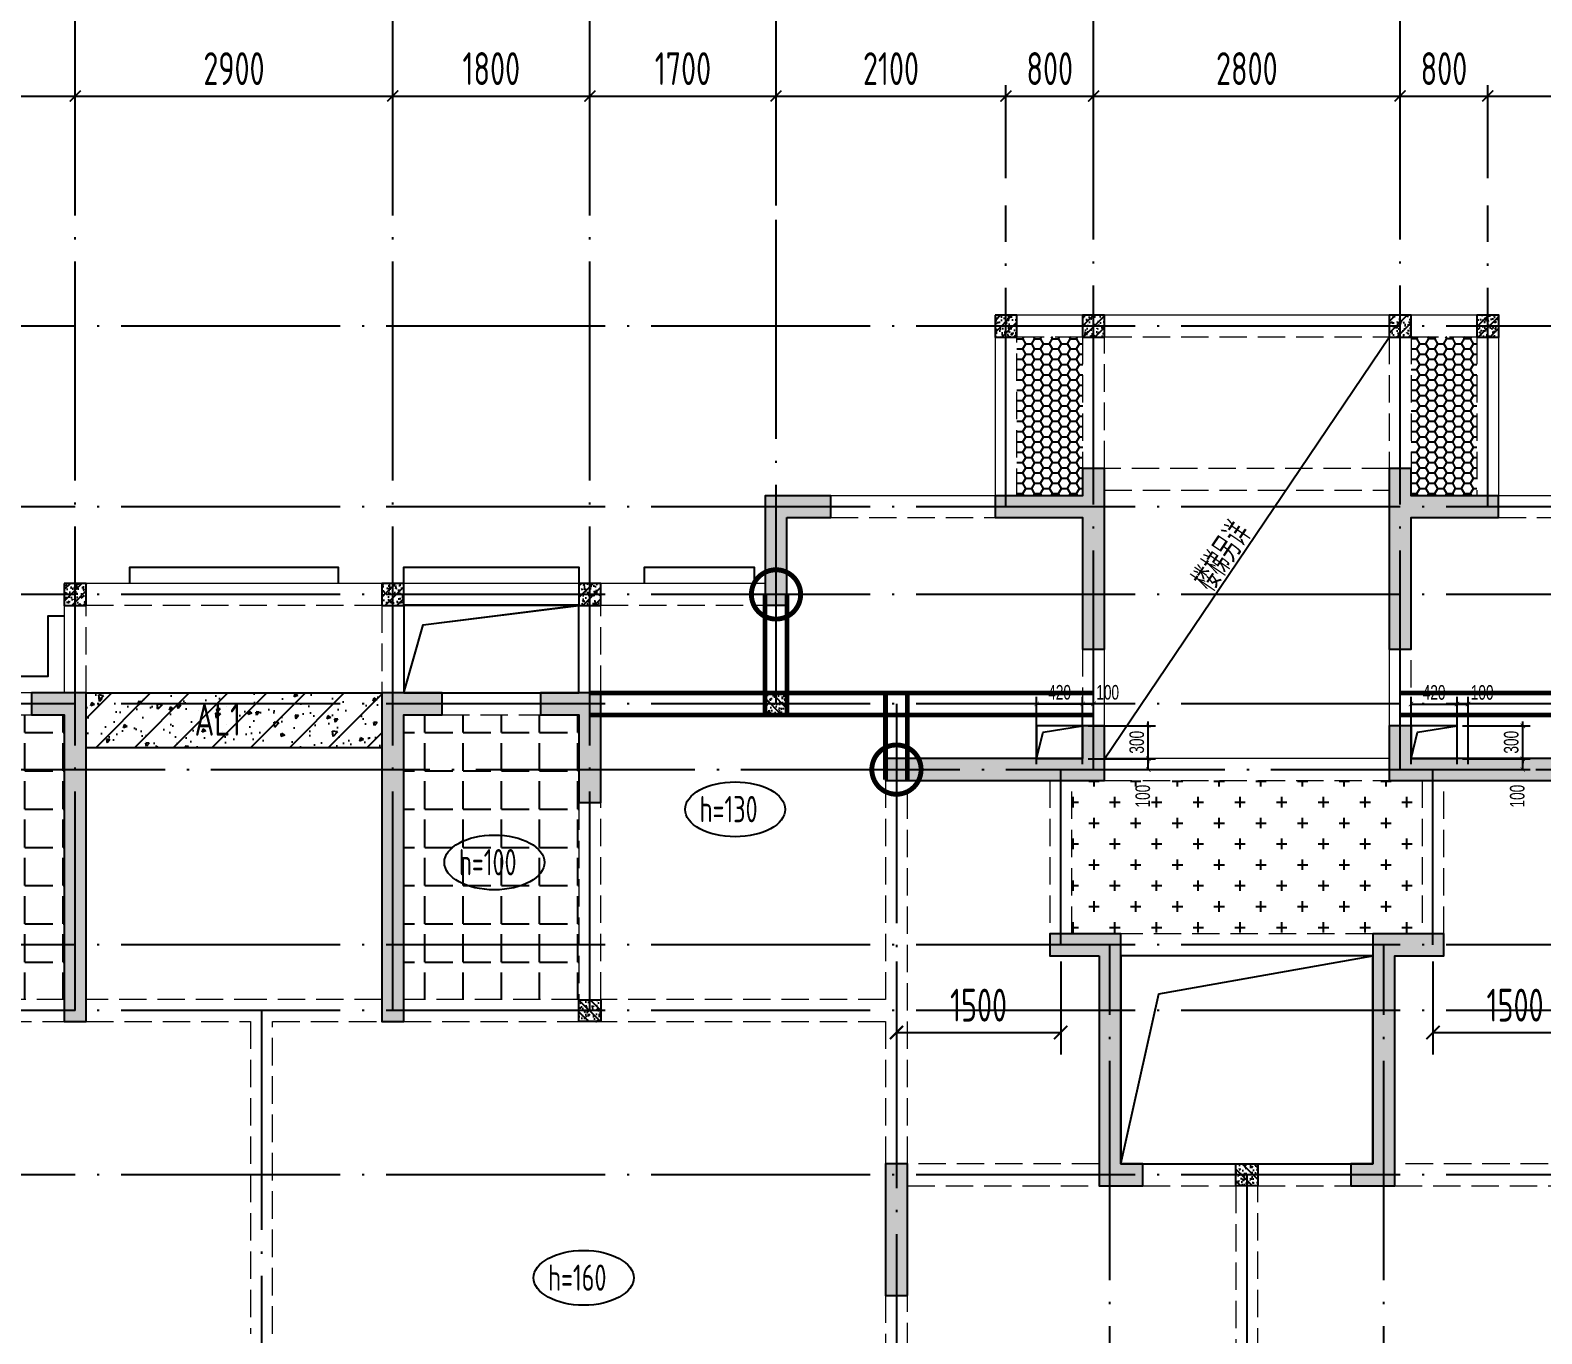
# Model space of a CAD drawing. Extents: x -655480 to 203344, y -294099 to 287156.
# Drawn here: x -164129 to -150325, y 64422 to 76322 of the extents above; entities that cross this region are included whole.
import ezdxf
from ezdxf.enums import TextEntityAlignment as Align

# ---------------------------------------------------------------- set-up
doc = ezdxf.new("R2010")
doc.units = 0
doc.header["$LTSCALE"] = 1000
for name, pattern in [('DASH', [0.35, 0.25, -0.1]), ('DASHED', [0.75, 0.5, -0.25]), ('DOTE', [2.42, 2, -0.2, 0.02, -0.2])]:
    doc.linetypes.add(name, pattern=pattern)
doc.layers.get('0').update_dxf_attribs({"linetype": 'CONTINUOUS'})
doc.layers.get('DEFPOINTS').update_dxf_attribs({"linetype": 'CONTINUOUS'})
doc.layers.add('+公共字体', color=7, linetype='CONTINUOUS', lineweight=20)
for name, color, linetype in [('A-AXIS', 1, 'CONTINUOUS'), ('A-DOTE', 10, 'DOTE'), ('BEAM', 4, 'DASHED'), ('ROOF', 183, 'CONTINUOUS'), ('S-B板填充', 251, 'CONTINUOUS'), ('S-B板标注', 3, 'CONTINUOUS'), ('S-B板配筋号', 7, 'CONTINUOUS'), ('S-C承台编号', 6, 'CONTINUOUS'), ('S-D洞口', 4, 'CONTINUOUS'), ('S-D洞口标注', 3, 'CONTINUOUS'), ('S-L主梁线', 4, 'DASH'), ('S-Q墙填充', 252, 'CONTINUOUS'), ('S-Q墙实线', 6, 'CONTINUOUS'), ('S-Q墙标注', 3, 'CONTINUOUS'), ('S-Y一般标注', 3, 'CONTINUOUS'), ('S-板正筋', 2, 'CONTINUOUS'), ('S-构造柱', 212, 'CONTINUOUS'), ('TEXT', 2, 'CONTINUOUS'), ('水平筋标注', 7, 'CONTINUOUS'), ('看线', 251, 'CONTINUOUS')]:
    doc.layers.add(name, color=color, linetype=linetype)
doc.layers.add('配箍校核', color=34, linetype='CONTINUOUS', plot=False)
doc.styles.add('TSSD_DIMENSION', font='Tssdeng.shx', dxfattribs={"width": 0.7, "bigfont": 'tssdchn.shx'})
doc.styles.add('TSSD_REIN', font='tssdeng.shx', dxfattribs={"width": 0.7, "height": 300, "bigfont": 'tssdchn.shx'})
doc.styles.add('结构文字', font='zstxt.shx', dxfattribs={"width": 0.7, "bigfont": 'zshz.shx'})
doc.dimstyles.new('STRUCK', dxfattribs={"dimtxt": 400, "dimasz": 121, "dimexe": 200, "dimexo": 150, "dimgap": 115, "dimtad": 1, "dimdec": 0, "dimdsep": 46, "dimtxsty": '结构文字', "dimblk": 'ARCHTICK', "dimcen": 400, "dimclrd": 3, "dimclre": 3, "dimclrt": 7, "dimadec": 0, "dimazin": 0, "dimtfac": 1, "dimtdec": 0, "dimtix": 1, "dimtmove": 2, "dimatfit": 3, "dimldrblk": '_DIMX', "dimfxl": 1, "dimtolj": 1, "dimtzin": 0, "dimarcsym": 0})
doc.dimstyles.new('STRUCK30', dxfattribs={"dimscale": 0.33333, "dimtxt": 400, "dimasz": 121, "dimexe": 200, "dimexo": 150, "dimgap": 115, "dimtad": 1, "dimdec": 0, "dimdsep": 46, "dimtxsty": '结构文字', "dimblk": 'ARCHTICK', "dimcen": 400, "dimclrd": 3, "dimclre": 3, "dimclrt": 7, "dimadec": 0, "dimazin": 0, "dimtfac": 1, "dimtdec": 0, "dimtix": 1, "dimtmove": 2, "dimatfit": 3, "dimldrblk": '_DIMX', "dimfxl": 1, "dimtolj": 1, "dimtzin": 0, "dimarcsym": 0})
doc.dimstyles.new('TSSD_100_100', dxfattribs={"dimtxt": 300, "dimasz": 100, "dimexe": 100, "dimexo": 250, "dimgap": 100, "dimtad": 1, "dimdec": 0, "dimzin": 0, "dimdsep": 46, "dimtxsty": 'TSSD_DIMENSION', "dimblk": 'ARCHTICK', "dimcen": 0, "dimdle": 100, "dimclrt": 7, "dimadec": 0, "dimazin": 0, "dimtfac": 1, "dimtdec": 0, "dimtix": 1, "dimtmove": 2, "dimatfit": 3, "dimldrblk": 'ARCHTICK', "dimfxl": 1, "dimtolj": 1, "dimtzin": 0, "dimarcsym": 0})

# ---------------------------------------------------------------- blocks, each defined once
blk = doc.blocks.new('_ArchTick')
at = {"color": 0, "linetype": 'ByBlock', "const_width": 0.15}
blk.add_lwpolyline([(-0.5, -0.5), (0.5, 0.5)], dxfattribs=at)
blk = doc.blocks.new('*D161')
at = {"layer": 'DEFPOINTS', "color": 0, "transparency": 16777216}
for p in [(31400, 19250), (29600, 18250), (31400, 18250)]:
    blk.add_point(p, dxfattribs=at)
at = {"layer": 'S-Y一般标注', "color": 0, "lineweight": -2, "transparency": 16777216}
for p, q in [((29600, 18500), (29600, 19350)), ((31400, 18500), (31400, 19350)), ((29500, 19250), (31500, 19250))]:
    blk.add_line(p, q, dxfattribs=at)
at = {"layer": 'S-Y一般标注', "color": 0, "lineweight": -2, "transparency": 16777216, "xscale": 100, "yscale": 100, "zscale": 100, "rotation": 180}
blk.add_blockref('_ArchTick', (29600, 19250), dxfattribs=at)
at = {"layer": 'S-Y一般标注', "color": 0, "lineweight": -2, "transparency": 16777216, "xscale": 100, "yscale": 100, "zscale": 100}
blk.add_blockref('_ArchTick', (31400, 19250), dxfattribs=at)
at = {"layer": 'S-Y一般标注', "color": 7, "transparency": 16777216, "insert": (30500, 19500), "char_height": 300, "attachment_point": 5, "style": 'TSSD_DIMENSION'}
blk.add_mtext('\\A1;1800', dxfattribs=at)
blk = doc.blocks.new('*D162')
at = {"layer": 'DEFPOINTS', "color": 0, "transparency": 16777216}
for p in [(34300, 19250), (31400, 18250), (34300, 18250)]:
    blk.add_point(p, dxfattribs=at)
at = {"layer": 'S-Y一般标注', "color": 0, "lineweight": -2, "transparency": 16777216}
for p, q in [((31400, 18500), (31400, 19350)), ((34300, 18500), (34300, 19350)), ((31300, 19250), (34400, 19250))]:
    blk.add_line(p, q, dxfattribs=at)
at = {"layer": 'S-Y一般标注', "color": 0, "lineweight": -2, "transparency": 16777216, "xscale": 100, "yscale": 100, "zscale": 100, "rotation": 180}
blk.add_blockref('_ArchTick', (31400, 19250), dxfattribs=at)
at = {"layer": 'S-Y一般标注', "color": 0, "lineweight": -2, "transparency": 16777216, "xscale": 100, "yscale": 100, "zscale": 100}
blk.add_blockref('_ArchTick', (34300, 19250), dxfattribs=at)
at = {"layer": 'S-Y一般标注', "color": 7, "transparency": 16777216, "insert": (32850, 19500), "char_height": 300, "attachment_point": 5, "style": 'TSSD_DIMENSION'}
blk.add_mtext('\\A1;2900', dxfattribs=at)
blk = doc.blocks.new('*D163')
at = {"layer": 'DEFPOINTS', "color": 0, "transparency": 16777216}
for p in [(36100, 19250), (34300, 18250), (36100, 18250)]:
    blk.add_point(p, dxfattribs=at)
at = {"layer": 'S-Y一般标注', "color": 0, "lineweight": -2, "transparency": 16777216}
for p, q in [((34300, 18500), (34300, 19350)), ((36100, 18500), (36100, 19350)), ((34200, 19250), (36200, 19250))]:
    blk.add_line(p, q, dxfattribs=at)
at = {"layer": 'S-Y一般标注', "color": 0, "lineweight": -2, "transparency": 16777216, "xscale": 100, "yscale": 100, "zscale": 100, "rotation": 180}
blk.add_blockref('_ArchTick', (34300, 19250), dxfattribs=at)
at = {"layer": 'S-Y一般标注', "color": 0, "lineweight": -2, "transparency": 16777216, "xscale": 100, "yscale": 100, "zscale": 100}
blk.add_blockref('_ArchTick', (36100, 19250), dxfattribs=at)
at = {"layer": 'S-Y一般标注', "color": 7, "transparency": 16777216, "insert": (35200, 19500), "char_height": 300, "attachment_point": 5, "style": 'TSSD_DIMENSION'}
blk.add_mtext('\\A1;1800', dxfattribs=at)
blk = doc.blocks.new('*D164')
at = {"layer": 'DEFPOINTS', "color": 0, "transparency": 16777216}
for p in [(37800, 19250), (36100, 18250), (37800, 18250)]:
    blk.add_point(p, dxfattribs=at)
at = {"layer": 'S-Y一般标注', "color": 0, "lineweight": -2, "transparency": 16777216}
for p, q in [((36100, 18500), (36100, 19350)), ((37800, 18500), (37800, 19350)), ((36000, 19250), (37900, 19250))]:
    blk.add_line(p, q, dxfattribs=at)
at = {"layer": 'S-Y一般标注', "color": 0, "lineweight": -2, "transparency": 16777216, "xscale": 100, "yscale": 100, "zscale": 100, "rotation": 180}
blk.add_blockref('_ArchTick', (36100, 19250), dxfattribs=at)
at = {"layer": 'S-Y一般标注', "color": 0, "lineweight": -2, "transparency": 16777216, "xscale": 100, "yscale": 100, "zscale": 100}
blk.add_blockref('_ArchTick', (37800, 19250), dxfattribs=at)
at = {"layer": 'S-Y一般标注', "color": 7, "transparency": 16777216, "insert": (36950, 19500), "char_height": 300, "attachment_point": 5, "style": 'TSSD_DIMENSION'}
blk.add_mtext('\\A1;1700', dxfattribs=at)
blk = doc.blocks.new('*D165')
at = {"layer": 'DEFPOINTS', "color": 0, "transparency": 16777216}
for p in [(40700, 19250), (39900, 18250), (40700, 18250)]:
    blk.add_point(p, dxfattribs=at)
at = {"layer": 'S-Y一般标注', "color": 0, "lineweight": -2, "transparency": 16777216}
for p, q in [((39900, 18500), (39900, 19350)), ((40700, 18500), (40700, 19350)), ((39800, 19250), (40800, 19250))]:
    blk.add_line(p, q, dxfattribs=at)
at = {"layer": 'S-Y一般标注', "color": 0, "lineweight": -2, "transparency": 16777216, "xscale": 100, "yscale": 100, "zscale": 100, "rotation": 180}
blk.add_blockref('_ArchTick', (39900, 19250), dxfattribs=at)
at = {"layer": 'S-Y一般标注', "color": 0, "lineweight": -2, "transparency": 16777216, "xscale": 100, "yscale": 100, "zscale": 100}
blk.add_blockref('_ArchTick', (40700, 19250), dxfattribs=at)
at = {"layer": 'S-Y一般标注', "color": 7, "transparency": 16777216, "insert": (40300, 19500), "char_height": 300, "attachment_point": 5, "style": 'TSSD_DIMENSION'}
blk.add_mtext('\\A1;800', dxfattribs=at)
blk = doc.blocks.new('*D166')
at = {"layer": 'DEFPOINTS', "color": 0, "transparency": 16777216}
for p in [(43500, 19250), (40700, 18250), (43500, 18250)]:
    blk.add_point(p, dxfattribs=at)
at = {"layer": 'S-Y一般标注', "color": 0, "lineweight": -2, "transparency": 16777216}
for p, q in [((40700, 18500), (40700, 19350)), ((43500, 18500), (43500, 19350)), ((40600, 19250), (43600, 19250))]:
    blk.add_line(p, q, dxfattribs=at)
at = {"layer": 'S-Y一般标注', "color": 0, "lineweight": -2, "transparency": 16777216, "xscale": 100, "yscale": 100, "zscale": 100, "rotation": 180}
blk.add_blockref('_ArchTick', (40700, 19250), dxfattribs=at)
at = {"layer": 'S-Y一般标注', "color": 0, "lineweight": -2, "transparency": 16777216, "xscale": 100, "yscale": 100, "zscale": 100}
blk.add_blockref('_ArchTick', (43500, 19250), dxfattribs=at)
at = {"layer": 'S-Y一般标注', "color": 7, "transparency": 16777216, "insert": (42100, 19500), "char_height": 300, "attachment_point": 5, "style": 'TSSD_DIMENSION'}
blk.add_mtext('\\A1;2800', dxfattribs=at)
blk = doc.blocks.new('*D167')
at = {"layer": 'DEFPOINTS', "color": 0, "transparency": 16777216}
for p in [(46400, 19250), (44300, 18250), (46400, 18250)]:
    blk.add_point(p, dxfattribs=at)
at = {"layer": 'S-Y一般标注', "color": 0, "lineweight": -2, "transparency": 16777216}
for p, q in [((44300, 18500), (44300, 19350)), ((46400, 18500), (46400, 19350)), ((44200, 19250), (46500, 19250))]:
    blk.add_line(p, q, dxfattribs=at)
at = {"layer": 'S-Y一般标注', "color": 0, "lineweight": -2, "transparency": 16777216, "xscale": 100, "yscale": 100, "zscale": 100, "rotation": 180}
blk.add_blockref('_ArchTick', (44300, 19250), dxfattribs=at)
at = {"layer": 'S-Y一般标注', "color": 0, "lineweight": -2, "transparency": 16777216, "xscale": 100, "yscale": 100, "zscale": 100}
blk.add_blockref('_ArchTick', (46400, 19250), dxfattribs=at)
at = {"layer": 'S-Y一般标注', "color": 7, "transparency": 16777216, "insert": (45742, 19500), "char_height": 300, "attachment_point": 5, "style": 'TSSD_DIMENSION'}
blk.add_mtext('\\A1;2100', dxfattribs=at)
blk = doc.blocks.new('*D185')
at = {"layer": 'DEFPOINTS', "color": 0, "transparency": 16777216}
for p in [(39900, 19250), (37800, 18250), (39900, 18250)]:
    blk.add_point(p, dxfattribs=at)
at = {"layer": 'S-Y一般标注', "color": 0, "lineweight": -2, "transparency": 16777216}
for p, q in [((37800, 18500), (37800, 19350)), ((39900, 18500), (39900, 19350)), ((37700, 19250), (40000, 19250))]:
    blk.add_line(p, q, dxfattribs=at)
at = {"layer": 'S-Y一般标注', "color": 0, "lineweight": -2, "transparency": 16777216, "xscale": 100, "yscale": 100, "zscale": 100, "rotation": 180}
blk.add_blockref('_ArchTick', (37800, 19250), dxfattribs=at)
at = {"layer": 'S-Y一般标注', "color": 0, "lineweight": -2, "transparency": 16777216, "xscale": 100, "yscale": 100, "zscale": 100}
blk.add_blockref('_ArchTick', (39900, 19250), dxfattribs=at)
at = {"layer": 'S-Y一般标注', "color": 7, "transparency": 16777216, "insert": (38850, 19500), "char_height": 300, "attachment_point": 5, "style": 'TSSD_DIMENSION'}
blk.add_mtext('\\A1;2100', dxfattribs=at)
blk = doc.blocks.new('*D186')
at = {"layer": 'DEFPOINTS', "color": 0, "transparency": 16777216}
for p in [(44300, 19250), (43500, 18250), (44300, 18250)]:
    blk.add_point(p, dxfattribs=at)
at = {"layer": 'S-Y一般标注', "color": 0, "lineweight": -2, "transparency": 16777216}
for p, q in [((43500, 18500), (43500, 19350)), ((44300, 18500), (44300, 19350)), ((43400, 19250), (44400, 19250))]:
    blk.add_line(p, q, dxfattribs=at)
at = {"layer": 'S-Y一般标注', "color": 0, "lineweight": -2, "transparency": 16777216, "xscale": 100, "yscale": 100, "zscale": 100, "rotation": 180}
blk.add_blockref('_ArchTick', (43500, 19250), dxfattribs=at)
at = {"layer": 'S-Y一般标注', "color": 0, "lineweight": -2, "transparency": 16777216, "xscale": 100, "yscale": 100, "zscale": 100}
blk.add_blockref('_ArchTick', (44300, 19250), dxfattribs=at)
at = {"layer": 'S-Y一般标注', "color": 7, "transparency": 16777216, "insert": (43900, 19500), "char_height": 300, "attachment_point": 5, "style": 'TSSD_DIMENSION'}
blk.add_mtext('\\A1;800', dxfattribs=at)
blk = doc.blocks.new('20210729.03501652')
at = {"layer": '看线', "color": 202, "ltscale": 0.5}
for points in [[(26800, 10900), (26800, 11050), (28700, 11050), (28700, 10900)], [(29300, 10900), (29300, 11050), (30900, 11050), (30900, 10900)], [(31500, 10900), (31500, 11050), (32500, 11050), (32500, 10900)], [(26200, 10600), (26050, 10600), (26050, 10050), (24500, 10050)]]:
    blk.add_lwpolyline(points, dxfattribs=at)
blk = doc.blocks.new('*D1370')
at = {"layer": 'DEFPOINTS', "color": 0, "transparency": 16777216}
for p in [(-151097.853903, 69972.099068), (-150497.853903, 69972.099068), (-151097.853903, 69672.099068)]:
    blk.add_point(p, dxfattribs=at)
at = {"layer": 'S-D洞口标注', "color": 3, "lineweight": -2, "transparency": 16777216}
for p, q in [((-150497.853903, 69972.099068), (-150497.853903, 70012.431998)), ((-151047.854403, 69972.099068), (-150431.187903, 69972.099068)), ((-150497.853903, 69672.099068), (-150497.853903, 69972.099068)), ((-151047.854403, 69672.099068), (-150431.187903, 69672.099068)), ((-150497.853903, 69672.099068), (-150497.853903, 69631.766138))]:
    blk.add_line(p, q, dxfattribs=at)
at = {"layer": 'S-D洞口标注', "color": 3, "lineweight": -2, "transparency": 16777216, "xscale": 40.33293, "yscale": 40.33293, "zscale": 40.33293}
for p, rotation in [((-150497.853903, 69972.099068), 270), ((-150497.853903, 69672.099068), 90)]:
    blk.add_blockref('_ArchTick', p, dxfattribs=dict(at, rotation=rotation))
at = {"layer": 'S-D洞口标注', "color": 7, "transparency": 16777216, "insert": (-150602.852853, 69822.099068), "char_height": 133.332, "attachment_point": 5, "rotation": 90, "style": '结构文字'}
blk.add_mtext('\\A1;300', dxfattribs=at)
blk = doc.blocks.new('_DIMX')
blk.add_line((-150, 0), (150, 0))
at = {"const_width": 50}
blk.add_lwpolyline([(-70, -70), (70, 70)], dxfattribs=at)
blk = doc.blocks.new('*D1371')
at = {"layer": 'DEFPOINTS', "color": 0, "transparency": 16777216}
for p in [(-151098, 70171), (-151518, 69571), (-151098, 69572)]:
    blk.add_point(p, dxfattribs=at)
at = {"layer": 'S-D洞口标注', "color": 3, "lineweight": -2, "transparency": 16777216}
for p, q in [((-151518, 69621), (-151518, 70238)), ((-151518, 70171), (-151098, 70171)), ((-151098, 69622), (-151098, 70238))]:
    blk.add_line(p, q, dxfattribs=at)
at = {"layer": 'S-D洞口标注', "color": 3, "lineweight": -2, "transparency": 16777216, "xscale": 40.33293, "yscale": 40.33293, "zscale": 40.33293, "rotation": 180}
blk.add_blockref('_ArchTick', (-151518, 70171), dxfattribs=at)
at = {"layer": 'S-D洞口标注', "color": 3, "lineweight": -2, "transparency": 16777216, "xscale": 40.33293, "yscale": 40.33293, "zscale": 40.33293}
blk.add_blockref('_ArchTick', (-151098, 70171), dxfattribs=at)
at = {"layer": 'S-D洞口标注', "color": 7, "transparency": 16777216, "insert": (-151308, 70276), "char_height": 133.3, "attachment_point": 5, "style": '结构文字'}
blk.add_mtext('\\A1;420', dxfattribs=at)
blk = doc.blocks.new('*D1372')
at = {"layer": 'DEFPOINTS', "color": 0, "transparency": 16777216}
for p in [(-150998, 70171), (-151098, 69572), (-150998, 69572)]:
    blk.add_point(p, dxfattribs=at)
at = {"layer": 'S-D洞口标注', "color": 3, "lineweight": -2, "transparency": 16777216}
for p, q in [((-151098, 69622), (-151098, 70238)), ((-151098, 70171), (-150998, 70171)), ((-150998, 69622), (-150998, 70238))]:
    blk.add_line(p, q, dxfattribs=at)
at = {"layer": 'S-D洞口标注', "color": 3, "lineweight": -2, "transparency": 16777216, "xscale": 40.33293, "yscale": 40.33293, "zscale": 40.33293, "rotation": 180}
blk.add_blockref('_ArchTick', (-151098, 70171), dxfattribs=at)
at = {"layer": 'S-D洞口标注', "color": 3, "lineweight": -2, "transparency": 16777216, "xscale": 40.33293, "yscale": 40.33293, "zscale": 40.33293}
blk.add_blockref('_ArchTick', (-150998, 70171), dxfattribs=at)
at = {"layer": 'S-D洞口标注', "color": 7, "transparency": 16777216, "insert": (-150869, 70276), "char_height": 133.3, "attachment_point": 5, "style": '结构文字'}
blk.add_mtext('\\A1;100', dxfattribs=at)
blk = doc.blocks.new('*D1373')
at = {"layer": 'DEFPOINTS', "color": 0, "transparency": 16777216}
for p in [(-151098, 69672), (-150498, 69672), (-151098, 69572)]:
    blk.add_point(p, dxfattribs=at)
at = {"layer": 'S-D洞口标注', "color": 3, "lineweight": -2, "transparency": 16777216}
for p, q in [((-151048, 69672), (-150431, 69672)), ((-150498, 69572), (-150498, 69672)), ((-151048, 69572), (-150431, 69572))]:
    blk.add_line(p, q, dxfattribs=at)
at = {"layer": 'S-D洞口标注', "color": 3, "lineweight": -2, "transparency": 16777216, "xscale": 40.33293, "yscale": 40.33293, "zscale": 40.33293}
for p, rotation in [((-150498, 69672), 90), ((-150498, 69572), 270)]:
    blk.add_blockref('_ArchTick', p, dxfattribs=dict(at, rotation=rotation))
at = {"layer": 'S-D洞口标注', "color": 7, "transparency": 16777216, "insert": (-150548, 69330), "char_height": 133.3, "attachment_point": 5, "rotation": 90, "style": '结构文字'}
blk.add_mtext('\\A1;100', dxfattribs=at)
blk = doc.blocks.new('*D1374')
at = {"layer": 'DEFPOINTS', "color": 0, "transparency": 16777216}
for p in [(-154518, 69972), (-153918, 69972), (-154518, 69672)]:
    blk.add_point(p, dxfattribs=at)
at = {"layer": 'S-D洞口标注', "color": 3, "lineweight": -2, "transparency": 16777216}
for p, q in [((-153918, 69972), (-153918, 70012)), ((-154468, 69972), (-153851, 69972)), ((-153918, 69672), (-153918, 69972)), ((-154468, 69672), (-153851, 69672)), ((-153918, 69672), (-153918, 69632))]:
    blk.add_line(p, q, dxfattribs=at)
at = {"layer": 'S-D洞口标注', "color": 3, "lineweight": -2, "transparency": 16777216, "xscale": 40.33293, "yscale": 40.33293, "zscale": 40.33293}
for p, rotation in [((-153918, 69972), 270), ((-153918, 69672), 90)]:
    blk.add_blockref('_ArchTick', p, dxfattribs=dict(at, rotation=rotation))
at = {"layer": 'S-D洞口标注', "color": 7, "transparency": 16777216, "insert": (-154023, 69822), "char_height": 133.3, "attachment_point": 5, "rotation": 90, "style": '结构文字'}
blk.add_mtext('\\A1;300', dxfattribs=at)
blk = doc.blocks.new('*D1375')
at = {"layer": 'DEFPOINTS', "color": 0, "transparency": 16777216}
for p in [(-154518, 70172), (-154938, 69572), (-154518, 69572)]:
    blk.add_point(p, dxfattribs=at)
at = {"layer": 'S-D洞口标注', "color": 3, "lineweight": -2, "transparency": 16777216}
for p, q in [((-154938, 69622), (-154938, 70238)), ((-154938, 70172), (-154518, 70172)), ((-154518, 69622), (-154518, 70238))]:
    blk.add_line(p, q, dxfattribs=at)
at = {"layer": 'S-D洞口标注', "color": 3, "lineweight": -2, "transparency": 16777216, "xscale": 40.33293, "yscale": 40.33293, "zscale": 40.33293, "rotation": 180}
blk.add_blockref('_ArchTick', (-154938, 70172), dxfattribs=at)
at = {"layer": 'S-D洞口标注', "color": 3, "lineweight": -2, "transparency": 16777216, "xscale": 40.33293, "yscale": 40.33293, "zscale": 40.33293}
blk.add_blockref('_ArchTick', (-154518, 70172), dxfattribs=at)
at = {"layer": 'S-D洞口标注', "color": 7, "transparency": 16777216, "insert": (-154728, 70277), "char_height": 133.3, "attachment_point": 5, "style": '结构文字'}
blk.add_mtext('\\A1;420', dxfattribs=at)
blk = doc.blocks.new('*D1376')
at = {"layer": 'DEFPOINTS', "color": 0, "transparency": 16777216}
for p in [(-154418, 70172), (-154518, 69572), (-154418, 69572)]:
    blk.add_point(p, dxfattribs=at)
at = {"layer": 'S-D洞口标注', "color": 3, "lineweight": -2, "transparency": 16777216}
for p, q in [((-154518, 69622), (-154518, 70238)), ((-154518, 70172), (-154418, 70172)), ((-154418, 69622), (-154418, 70238))]:
    blk.add_line(p, q, dxfattribs=at)
at = {"layer": 'S-D洞口标注', "color": 3, "lineweight": -2, "transparency": 16777216, "xscale": 40.33293, "yscale": 40.33293, "zscale": 40.33293, "rotation": 180}
blk.add_blockref('_ArchTick', (-154518, 70172), dxfattribs=at)
at = {"layer": 'S-D洞口标注', "color": 3, "lineweight": -2, "transparency": 16777216, "xscale": 40.33293, "yscale": 40.33293, "zscale": 40.33293}
blk.add_blockref('_ArchTick', (-154418, 70172), dxfattribs=at)
at = {"layer": 'S-D洞口标注', "color": 7, "transparency": 16777216, "insert": (-154289, 70277), "char_height": 133.3, "attachment_point": 5, "style": '结构文字'}
blk.add_mtext('\\A1;100', dxfattribs=at)
blk = doc.blocks.new('*D1377')
at = {"layer": 'DEFPOINTS', "color": 0, "transparency": 16777216}
for p in [(-154518, 69672), (-153918, 69672), (-154518, 69572)]:
    blk.add_point(p, dxfattribs=at)
at = {"layer": 'S-D洞口标注', "color": 3, "lineweight": -2, "transparency": 16777216}
for p, q in [((-154468, 69672), (-153851, 69672)), ((-153918, 69572), (-153918, 69672)), ((-154468, 69572), (-153851, 69572))]:
    blk.add_line(p, q, dxfattribs=at)
at = {"layer": 'S-D洞口标注', "color": 3, "lineweight": -2, "transparency": 16777216, "xscale": 40.33293, "yscale": 40.33293, "zscale": 40.33293}
for p, rotation in [((-153918, 69672), 90), ((-153918, 69572), 270)]:
    blk.add_blockref('_ArchTick', p, dxfattribs=dict(at, rotation=rotation))
at = {"layer": 'S-D洞口标注', "color": 7, "transparency": 16777216, "insert": (-153968, 69330), "char_height": 133.3, "attachment_point": 5, "rotation": 90, "style": '结构文字'}
blk.add_mtext('\\A1;100', dxfattribs=at)
blk = doc.blocks.new('20210803.22403995')
at = {"layer": '+公共字体', "color": 2, "const_width": 45}
for points in [[(-831038, -168387, 1), (-831038, -167937, 1), (-831038, -168387, -1)], [(-829938, -169986, 1), (-829938, -169536, 1), (-829938, -169986, -1)]]:
    blk.add_lwpolyline(points, format="xyb", dxfattribs=at)
blk = doc.blocks.new('20210807.15312791')
at = {"layer": 'S-Q墙填充'}
h = blk.add_hatch(color=252, dxfattribs=at)
h.dxf.hatch_style = 1
h.paths.add_polyline_path([(97216, 67840), (97216, 68190), (97016, 68190), (97016, 67940), (96216, 67940), (96216, 67740), (97016, 67740), (97016, 66540), (97216, 66540)])
h = blk.add_hatch(color=252, dxfattribs=at)
h.dxf.hatch_style = 1
h.paths.add_polyline_path([(99816, 67840), (99816, 66540), (100016, 66540), (100016, 67740), (100815, 67740), (100815, 67940), (100016, 67940), (100016, 68190), (99816, 68190)])
h = blk.add_hatch(color=252, dxfattribs=at)
h.dxf.hatch_style = 1
h.paths.add_polyline_path([(94316, 67740), (94716, 67740), (94716, 67940), (94116, 67940), (94116, 66940), (94316, 66940)])
h = blk.add_hatch(color=252, dxfattribs=at)
h.dxf.hatch_style = 1
h.paths.add_polyline_path([(87916, 66140), (87416, 66140), (87416, 65940), (87716, 65940), (87716, 63140), (87916, 63140)])
h = blk.add_hatch(color=252, dxfattribs=at)
h.dxf.hatch_style = 1
h.paths.add_polyline_path([(90816, 63140), (90816, 65940), (91166, 65940), (91166, 66140), (90616, 66140), (90616, 63140)])
h = blk.add_hatch(color=252, dxfattribs=at)
h.dxf.hatch_style = 1
h.paths.add_polyline_path([(92066, 65940), (92416, 65940), (92416, 65140), (92616, 65140), (92616, 66140), (92066, 66140)])
h = blk.add_hatch(color=252, dxfattribs=at)
h.dxf.hatch_style = 1
h.paths.add_polyline_path([(95216, 65340), (96816, 65340), (97216, 65340), (97216, 65840), (97016, 65840), (97016, 65540), (96816, 65540), (95216, 65540)])
h = blk.add_hatch(color=252, dxfattribs=at)
h.dxf.hatch_style = 1
h.paths.add_polyline_path([(100016, 65540), (100016, 65840), (99816, 65840), (99816, 65340), (100216, 65340), (101816, 65340), (101816, 65540), (100216, 65540)])
h = blk.add_hatch(color=252, dxfattribs=at)
h.dxf.hatch_style = 1
h.paths.add_polyline_path([(97166, 63740), (97166, 61640), (97566, 61640), (97566, 61840), (97366, 61840), (97366, 63940), (96716, 63940), (96716, 63740)])
h = blk.add_hatch(color=252, dxfattribs=at)
h.dxf.hatch_style = 1
h.paths.add_polyline_path([(99666, 61840), (99466, 61840), (99466, 61640), (99866, 61640), (99866, 63740), (100316, 63740), (100316, 63940), (99666, 63940)])
h = blk.add_hatch(color=252, dxfattribs=at)
h.dxf.hatch_style = 1
h.paths.add_polyline_path([(95416, 60640), (95416, 61840), (95216, 61840), (95216, 60640)])
at = {"layer": 'S-D洞口', "color": 5}
for points in [[(90816, 66140), (92416, 66140), (92416, 66940), (90816, 66940), (90816, 66140), (90993, 66762), (92416, 66940)], [(97366, 61840), (99666, 61840), (99666, 63740), (97366, 63740), (97366, 61840), (97712, 63393), (99666, 63740)]]:
    blk.add_lwpolyline(points, dxfattribs=at)
at = {"layer": 'S-L主梁线', "linetype": 'ByBlock', "lineweight": 18}
for p, q in [((96216, 69590), (96216, 67940)), ((97116, 69590), (96216, 69590)), ((99916, 69590), (97116, 69590)), ((100816, 69590), (99916, 69590)), ((100816, 67940), (100816, 69590)), ((96216, 67940), (94716, 67940)), ((102316, 67940), (100816, 67940)), ((87716, 67140), (87716, 66140)), ((90716, 67140), (87716, 67140)), ((92516, 67140), (90716, 67140)), ((94116, 67140), (92516, 67140)), ((90816, 66940), (92416, 66940)), ((90816, 66140), (90816, 66940)), ((92416, 66940), (92416, 66140)), ((97216, 65840), (97216, 66540)), ((99816, 66540), (99816, 65840)), ((92066, 66140), (91166, 66140)), ((99816, 65540), (97216, 65540)), ((97366, 63740), (99666, 63740)), ((98516, 61840), (97566, 61840)), ((99466, 61840), (98516, 61840))]:
    blk.add_line(p, q, dxfattribs=at)
at = {"layer": 'S-L主梁线', "linetype": 'DASH', "lineweight": 18}
for p, q in [((96416, 69390), (97016, 69390)), ((96416, 67940), (96416, 69390)), ((97016, 69390), (97016, 68190)), ((97216, 69390), (99816, 69390)), ((97216, 68190), (97216, 69390)), ((99816, 69390), (99816, 68190)), ((100016, 69390), (100616, 69390)), ((100016, 69390), (100016, 68190)), ((100616, 69390), (100616, 67940)), ((99815, 68190), (97216, 68190)), ((97216, 67990), (99816, 67990)), ((94716, 67740), (96216, 67740)), ((100815, 67740), (102316, 67740)), ((87916, 66940), (90616, 66940)), ((87916, 66140), (87916, 66940)), ((90616, 66940), (90616, 66140)), ((92616, 66940), (94116, 66940)), ((92616, 66140), (92616, 66940)), ((97016, 66540), (97016, 65840)), ((100016, 65840), (100016, 66540)), ((87416, 66140), (86016, 66140)), ((86116, 65940), (87416, 65940)), ((91166, 65940), (92066, 65940)), ((95216, 65340), (95216, 63340)), ((95416, 63240), (95416, 65340)), ((96716, 65340), (96716, 63940)), ((96916, 63940), (96916, 65340)), ((97216, 65340), (99816, 65340)), ((100116, 65340), (100116, 63940)), ((100316, 63940), (100316, 65340)), ((92416, 65140), (92416, 63340)), ((92616, 63340), (92616, 65140)), ((99666, 63940), (97366, 63940)), ((87716, 63340), (86116, 63340)), ((89516, 63340), (87916, 63340)), ((90616, 63340), (89516, 63340)), ((92416, 63340), (90816, 63340)), ((95216, 63340), (92616, 63340)), ((95416, 61840), (95416, 63240)), ((86116, 63140), (87716, 63140)), ((87916, 63140), (89416, 63140)), ((89416, 63140), (89416, 60290)), ((89616, 63140), (90616, 63140)), ((89616, 60290), (89616, 63140)), ((90816, 63140), (92516, 63140)), ((92516, 63140), (95216, 63140)), ((95216, 63140), (95216, 61840)), ((97166, 61840), (95416, 61840)), ((101616, 61840), (99866, 61840)), ((95416, 61640), (97166, 61640)), ((97566, 61640), (98416, 61640)), ((98416, 61640), (98416, 57640)), ((98616, 57640), (98616, 61640)), ((98616, 61640), (99466, 61640)), ((99866, 61640), (101616, 61640)), ((95216, 60640), (95216, 59090)), ((95416, 59090), (95416, 60640))]:
    blk.add_line(p, q, dxfattribs=at)
at = {"layer": 'S-Q墙实线'}
blk.add_lwpolyline([(97216, 67840), (97216, 68190), (97016, 68190), (97016, 67940), (96216, 67940), (96216, 67740), (97016, 67740), (97016, 66540), (97216, 66540), (97216, 67840)], dxfattribs=at)
for points in [[(99816, 67840), (99816, 66540), (100016, 66540), (100016, 67740), (100815, 67740), (100815, 67940), (100016, 67940), (100016, 68190), (99816, 68190)], [(94316, 67740), (94716, 67740), (94716, 67940), (94116, 67940), (94116, 66940), (94316, 66940)], [(87916, 66140), (87416, 66140), (87416, 65940), (87716, 65940), (87716, 63140), (87916, 63140)], [(90816, 63140), (90816, 65940), (91166, 65940), (91166, 66140), (90616, 66140), (90616, 63140)], [(92066, 65940), (92416, 65940), (92416, 65140), (92616, 65140), (92616, 66140), (92066, 66140)], [(95216, 65340), (96816, 65340), (97216, 65340), (97216, 65840), (97016, 65840), (97016, 65540), (96816, 65540), (95216, 65540)], [(100016, 65540), (100016, 65840), (99816, 65840), (99816, 65340), (100216, 65340), (101816, 65340), (101816, 65540), (100216, 65540)], [(97166, 63740), (97166, 61640), (97566, 61640), (97566, 61840), (97366, 61840), (97366, 63940), (96716, 63940), (96716, 63740)], [(99666, 61840), (99466, 61840), (99466, 61640), (99866, 61640), (99866, 63740), (100316, 63740), (100316, 63940), (99666, 63940)], [(95416, 60640), (95416, 61840), (95216, 61840), (95216, 60640)]]:
    blk.add_lwpolyline(points, close=True, dxfattribs=at)
blk = doc.blocks.new('20210730.02141516')
at = {"layer": 'S-构造柱'}
h = blk.add_hatch(dxfattribs=at)
h.set_pattern_fill('ARMORED', color=256, scale=15, angle=-90, style=0)
h.set_pattern_definition([(320, (-154189.41, 3278673.45), (-9.4128202, -107.5890274), [11.25, -123.75]), (265, (-154189.41, 3278673.45), (112.82882, 20.8127), [9, -99]), (10.4514, (-154190.19, 3278664.49), (103.4159313, -86.7764073), [9.5610285, -105.1713168]), (316.1842, (-154159.41, 3278673.45), (-24.827852, -160.0861573), [16.875, -185.625]), (6.6356, (-154161.48, 3278660.11), (146.117681, -140.199406), [14.341543, -157.75695]), (261.1842, (-154159.41, 3278673.45), (146.11779, -140.199292), [13.5, -148.5]), (291, (-154166.91, 3278658.45), (-60.3928336, -89.5360578), [11.25, -123.75]), (236, (-154166.91, 3278658.45), (108.7725068, -36.4972998), [9, -99]), (341.4514, (-154171.94, 3278650.99), (48.3795745, -126.0333943), [9.5610285, -105.1713168]), (307.5, (-154189.41, 3278673.454), (49.93407807, -1.8239783), [0, -97.8, 0, -100.5, 0, -99.375]), (277.5, (-154189.41, 3278673.454), (59.1617568, -39.4604306), [0, -57.3, 0, -95.55, 0, -37.875]), (237.5, (-154189.41, 3278706.904), (-3.38323076, -80.07336543), [0, -37.5, 0, -117, 0, -155.25]), (227.5, (-154189.41, 3278721.904), (15.0157473, -87.4779254), [0, -48.75, 0, -77.7, 0, -110.25]), (315, (-154189.41, 3278673.454), (53.0330086, 53.0330086), [])])
h.paths.add_polyline_path([(200, 200), (200, 0), (0, 0), (0, 200)])
blk.add_lwpolyline([(200, 200), (200, 0), (0, 0), (0, 200)], close=True, dxfattribs=at)
blk = doc.blocks.new('20210809.18285270')
at = {"layer": 'ROOF', "xscale": -1, "rotation": 4.61764226855621e-08}
for p in [(35500, 12550), (36300, 12550), (39100, 12550), (39900, 12550), (27000, 10100), (29900, 10100), (31700, 10100)]:
    blk.add_blockref('20210730.02141516', p, dxfattribs=at)
at = {"layer": 'ROOF', "rotation": 359.9999999538236}
for p in [(33200, 9100), (37500, 4800)]:
    blk.add_blockref('20210730.02141516', p, dxfattribs=at)
at = {"layer": 'ROOF'}
blk.add_blockref('20210730.02141516', (31500, 6300), dxfattribs=at)
blk = doc.blocks.new('*D410')
at = {"layer": 'DEFPOINTS', "color": 0, "transparency": 16777216}
for p in [(-180458, -4859), (-178959, -4859), (-178959, -5659)]:
    blk.add_point(p, dxfattribs=at)
at = {"layer": 'S-Q墙标注', "color": 3, "lineweight": -2, "transparency": 16777216}
for p, q in [((-180458, -5009), (-180458, -5859)), ((-178959, -5009), (-178959, -5859)), ((-180458, -5659), (-178959, -5659))]:
    blk.add_line(p, q, dxfattribs=at)
at = {"layer": 'S-Q墙标注', "color": 3, "lineweight": -2, "transparency": 16777216, "xscale": 121, "yscale": 121, "zscale": 121, "rotation": 180}
blk.add_blockref('_ArchTick', (-180458, -5659), dxfattribs=at)
at = {"layer": 'S-Q墙标注', "color": 3, "lineweight": -2, "transparency": 16777216, "xscale": 121, "yscale": 121, "zscale": 121}
blk.add_blockref('_ArchTick', (-178959, -5659), dxfattribs=at)
at = {"layer": 'S-Q墙标注', "color": 7, "transparency": 16777216, "insert": (-179709, -5409), "char_height": 300, "attachment_point": 5, "style": 'TSSD_REIN'}
blk.add_mtext('\\A1;1500', dxfattribs=at)
blk = doc.blocks.new('*D411')
at = {"layer": 'DEFPOINTS', "color": 0, "transparency": 16777216}
for p in [(-175559, -4859), (-174059, -4859), (-174059, -5659)]:
    blk.add_point(p, dxfattribs=at)
at = {"layer": 'S-Q墙标注', "color": 3, "lineweight": -2, "transparency": 16777216}
for p, q in [((-175559, -5009), (-175559, -5859)), ((-174059, -5009), (-174059, -5859)), ((-175559, -5659), (-174059, -5659))]:
    blk.add_line(p, q, dxfattribs=at)
at = {"layer": 'S-Q墙标注', "color": 3, "lineweight": -2, "transparency": 16777216, "xscale": 121, "yscale": 121, "zscale": 121, "rotation": 180}
blk.add_blockref('_ArchTick', (-175559, -5659), dxfattribs=at)
at = {"layer": 'S-Q墙标注', "color": 3, "lineweight": -2, "transparency": 16777216, "xscale": 121, "yscale": 121, "zscale": 121}
blk.add_blockref('_ArchTick', (-174059, -5659), dxfattribs=at)
at = {"layer": 'S-Q墙标注', "color": 7, "transparency": 16777216, "insert": (-174809, -5409), "char_height": 300, "attachment_point": 5, "style": 'TSSD_REIN'}
blk.add_mtext('\\A1;1500', dxfattribs=at)
blk = doc.blocks.new('20210726.16395156')
at = {"layer": 'A-AXIS'}
for p, q in [((31400, 18249.9), (31400, 21049.9)), ((34300, 18249.9), (34300, 21049.9)), ((36100, 18249.9), (36100, 21049.9)), ((37800, 18249.9), (37800, 21049.9)), ((40700, 18249.9), (40700, 21049.9)), ((43500, 18249.9), (43500, 21049.9))]:
    blk.add_line(p, q, dxfattribs=at)
at = {"layer": 'A-DOTE'}
for p, q in [((31400, 10900), (31400, 18249.9)), ((34300, 10900), (34300, 18249.9)), ((36100, 10900), (36100, 18249.9)), ((37800, 13700), (37800, 18249.9)), ((39900, 15500), (39900, 18249.9)), ((40700, 13100.3), (40700, 18249.9)), ((43500, 13100.3), (43500, 18249.9)), ((44300, 15500), (44300, 18249.9)), ((55600, 17150), (3600, 17150)), ((55600, 15500), (3600, 15500)), ((55600, 14700), (3600, 14700)), ((55600, 13700), (3600, 13700)), ((38900.2, 13700), (38900, 3600)), ((3600, 13100.3), (55600, 13100.3)), ((40400, 11500), (40400, 13100)), ((43800, 11500), (43800, 13100)), ((55600, 11500), (3600, 11500)), ((40850, 3600.2), (40850, 11500)), ((43350, 3600.2), (43350, 11500)), ((55600, 10900), (3600, 10900)), ((33100, 10900), (33100, 3600)), ((55600, 9400), (3600, 9400)), ((42100, 9400), (42100, 3600))]:
    blk.add_line(p, q, dxfattribs=at)
at = {"layer": 'S-Y一般标注'}
for base, p1, p2, picture, middle in [((31400, 19249.9), (29600, 18249.9), (31400, 18249.9), '*D161', (30500, 19499.9)), ((34300, 19249.9), (31400, 18249.9), (34300, 18249.9), '*D162', (32850, 19499.9)), ((36100, 19249.9), (34300, 18249.9), (36100, 18249.9), '*D163', (35200, 19499.9)), ((37800, 19249.9), (36100, 18249.9), (37800, 18249.9), '*D164', (36950, 19499.9)), ((39900, 19249.9), (37800, 18249.9), (39900, 18249.9), '*D185', (38850, 19499.9)), ((40700, 19249.9), (39900, 18249.9), (40700, 18249.9), '*D165', (40300, 19499.9)), ((43500, 19249.9), (40700, 18249.9), (43500, 18249.9), '*D166', (42100, 19499.9)), ((44300, 19249.9), (43500, 18249.9), (44300, 18249.9), '*D186', (43900, 19499.9))]:
    dim = blk.add_linear_dim(base=base, p1=p1, p2=p2, dimstyle='TSSD_100_100', dxfattribs=at)
    dim.commit()
    dim.dimension.update_dxf_attribs({"geometry": picture, "text_midpoint": middle})
dim = blk.add_linear_dim(base=(46400, 19249.9), p1=(44300, 18249.9), p2=(46400, 18249.9), dimstyle='TSSD_100_100', dxfattribs=at)
dim.commit()
dim.dimension.update_dxf_attribs({"geometry": '*D167', "text_midpoint": (45741.9, 19499.9), "dimtype": 160})
blk = doc.blocks.new('20210810.19092027')
at = {"layer": 'S-Q墙标注'}
for base, p1, p2, picture, middle in [((121017.8, 61274), (119518, 62074), (121017.8, 62074), '*D410', (120267.9, 61524)), ((125917.7, 61274), (124417.8, 62074), (125917.7, 62074), '*D411', (125167.7, 61524))]:
    dim = blk.add_linear_dim(base=base, p1=p1, p2=p2, dimstyle='STRUCK', override={"dimtxt": 300, "dimgap": 100, "dimtxsty": 'TSSD_REIN'}, dxfattribs=at)
    dim.commit()
    dim.dimension.update_dxf_attribs({"geometry": picture, "text_midpoint": middle, "insert": (299976.5, 66933)})

msp = doc.modelspace()

# ---------------------------------------------------------------- hatches: boundary and pattern name
at = {"layer": 'BEAM', "linetype": 'ByBlock'}
h = msp.add_hatch(dxfattribs=at)
h.set_pattern_fill('ARMORED', color=252, scale=50, angle=180, style=0)
h.set_pattern_definition([(230, (-381389, 1984193.1), (-358.63009, 31.376067), [37.5, -412.5]), (175, (-381389, 1984193.1), (69.37567, -376.09607), [30, -330]), (280.4514, (-381418.87, 1984195.7), (-289.25469, -344.71977), [31.870095, -350.571056]), (226.1842, (-381389, 1984093.1), (-533.62052, 82.75951), [56.25, -618.75]), (276.6356, (-381433.46, 1984100), (-467.33135, -487.05894), [47.80514, -525.8565]), (171.1842, (-381389, 1984093.1), (-467.33097, -487.0593), [45, -495]), (201, (-381439, 1984118.1), (-298.453526, 201.309445), [37.5, -412.5]), (146, (-381439, 1984118.1), (-121.657666, -362.57502), [30, -330]), (251.4514, (-381463.86, 1984134.87), (-420.111314, -161.26525), [31.870095, -350.571056]), (217.5, (-381388.99, 1984193.09), (-6.079928, -166.446927), [0, -326, 0, -335, 0, -331.25]), (187.5, (-381388.99, 1984193.1), (-131.534769, -197.205856), [0, -191, 0, -318.5, 0, -126.25]), (147.5, (-381277.49, 1984193.09), (-266.911218, 11.277436), [0, -125, 0, -390, 0, -517.5]), (137.5, (-381227.5, 1984193.1), (-291.593085, -50.05249), [0, -162.5, 0, -259, 0, -367.5]), (225, (-381389, 1984193.1), (176.776695, -176.776695), [])])
h.paths.add_polyline_path([(-160917.86, 69771.79), (-163617.86, 69771.79), (-163617.86, 70271.79), (-160917.86, 70271.79)])
at = {"layer": 'S-B板填充', "linetype": 'ByBlock'}
h = msp.add_hatch(dxfattribs=at)
h.set_pattern_fill('HONEY', color=252, scale=17.142857, style=0)
h.set_pattern_definition([(0, (-99438.576, -110514.574), (81.642857, 47.136514), [54.42857, -108.857143]), (120, (-99438.576, -110514.574), (-81.642847, 47.136531), [54.42857, -108.857143]), (60, (-99438.576, -110514.574), (1e-05, 94.273045), [-108.857143, 54.42857])])
h.paths.add_polyline_path([(-155117.34, 72071.83), (-154517.2, 72071.83), (-154517.2, 73521.83), (-155117.34, 73521.83)])
h = msp.add_hatch(dxfattribs=at)
h.set_pattern_fill('HONEY', color=252, scale=17.142857, style=0)
h.set_pattern_definition([(0, (-95838.766, -110514.44), (81.642857, 47.136514), [54.42857, -108.857143]), (120, (-95838.766, -110514.44), (-81.642847, 47.136531), [54.42857, -108.857143]), (60, (-95838.766, -110514.44), (1e-05, 94.273045), [-108.857143, 54.42857])])
h.paths.add_polyline_path([(-151517.53, 72071.83), (-150917.39, 72071.83), (-150917.39, 73521.96), (-151517.53, 73521.96)])
at = {"layer": 'S-B板填充'}
h = msp.add_hatch(dxfattribs=at)
h.set_pattern_fill('ANGLE', color=252, scale=50, style=0)
h.set_pattern_definition([(0, (-67783.9, -78172.04), (0, 349.25), [254, -95.25]), (90, (-67783.9, -78172.04), (-349.25, 2e-14), [254, -95.25])])
h.paths.add_polyline_path([(-165417.86, 70071.83), (-163817.84, 70071.83), (-163817.84, 67471.83), (-165417.86, 67471.83)])
h = msp.add_hatch(dxfattribs=at)
h.set_pattern_fill('ANGLE', color=252, scale=50, style=0)
h.set_pattern_definition([(0, (-63083.93, -78172.04), (0, 349.25), [254, -95.25]), (90, (-63083.93, -78172.04), (-349.25, 2e-14), [254, -95.25])])
h.paths.add_polyline_path([(-160717.87, 70071.83), (-159117.86, 70071.83), (-159117.86, 67471.83), (-160717.87, 67471.83)])
h = msp.add_hatch(dxfattribs=at)
h.set_pattern_fill('CROSS', color=252, scale=30, style=0)
h.set_pattern_definition([(0, (-67783.92, -78172.04), (190.5, 190.5), [95.25, -285.75]), (90, (-67736.3, -78219.66), (-190.5, 190.5), [95.25, -285.75])])
h.paths.add_polyline_path([(-154617.92, 69472.1), (-151417.98, 69472.1), (-151417.98, 68071.83), (-154617.92, 68071.83)])

# ---------------------------------------------------------------- linework, layer by layer
at = {"layer": 'BEAM', "linetype": 'ByBlock'}
msp.add_lwpolyline([(-160917.86, 69771.79), (-163617.86, 69771.79), (-163617.86, 70271.79), (-160917.86, 70271.79)], close=True, dxfattribs=at)
at = {"layer": 'S-B板标注'}
for centre in [(-157690.94, 69209.47), (-159889.39, 68724.91), (-159074.53, 64932.45)]:
    msp.add_ellipse(centre, major_axis=(-457.33, 0), ratio=0.54724159, dxfattribs=at)
at = {"layer": 'S-B板配筋号', "color": 1}
msp.add_lwpolyline([(-154317.41, 69670.34), (-151717.9, 73520.07)], dxfattribs=at)
at = {"layer": 'S-D洞口', "color": 5}
for points in [[(-160717.86, 70271.83), (-159117.86, 70271.83), (-159117.86, 71071.83), (-160717.86, 71071.83), (-160717.86, 70271.83), (-160540.08, 70894.05), (-159117.86, 71071.83)], [(-154937.86, 69672.1), (-154517.86, 69672.1), (-154517.86, 69972.1), (-154937.86, 69972.1), (-154937.86, 69672.1), (-154879.53, 69913.77), (-154517.86, 69972.1)], [(-151517.86, 69672.1), (-151097.86, 69672.1), (-151097.86, 69972.1), (-151517.86, 69972.1), (-151517.86, 69672.1), (-151459.52, 69913.77), (-151097.86, 69972.1)], [(-154167.86, 65971.83), (-151867.86, 65971.83), (-151867.86, 67871.83), (-154167.86, 67871.83), (-154167.86, 65971.83), (-153821.03, 67525), (-151867.86, 67871.83)]]:
    msp.add_lwpolyline(points, dxfattribs=at)
at = {"layer": 'S-板正筋', "color": 5, "linetype": 'DASH', "const_width": 42.86}
for points in [[(-157417.87, 71171.83), (-157417.87, 70071.83)], [(-157217.87, 71171.83), (-157217.87, 70071.83)], [(-154417.86, 70271.83), (-159017.87, 70271.83)], [(-156317.87, 69481.38), (-156317.87, 70271.83)], [(-156117.86, 69481.38), (-156117.86, 70271.83)], [(-151617.88, 70271.83), (-147017.86, 70271.83)], [(-154417.86, 70071.83), (-159017.87, 70071.83)], [(-151617.88, 70071.83), (-147017.86, 70071.83)]]:
    msp.add_lwpolyline(points, dxfattribs=at)

# ---------------------------------------------------------------- block references
msp.add_blockref('20210729.03501652', (-190017.88, 60371.83))
at = {"layer": 'A-DOTE'}
msp.add_blockref('20210726.16395156', (-195117.86, 56471.78), dxfattribs=at)
at = {"layer": 'S-C承台编号'}
msp.add_blockref('20210803.22403995', (673720.28, 239333.36), dxfattribs=at)
at = {"layer": 'S-Q墙填充'}
msp.add_blockref('20210807.15312791', (-251533.5, 4132.29), dxfattribs=at)
at = {"layer": '水平筋标注'}
msp.add_blockref('20210810.19092027', (-275735.69, 5897.84), dxfattribs=at)
at = {"layer": '配箍校核'}
msp.add_blockref('20210809.18285270', (-190617.87, 60971.66), dxfattribs=at)

# ---------------------------------------------------------------- texts
at = {"layer": 'S-B板标注', "color": 7, "style": 'TSSD_REIN', "width": 0.7}
for s, p in [('h=130', (-158015.63, 69091.32)), ('h=100', (-160214.08, 68606.76)), ('h=160', (-159399.22, 64814.31))]:
    msp.add_text(s, height=240, dxfattribs=at).set_placement(p)
at = {"layer": 'S-B板配筋号', "color": 1, "style": 'TSSD_REIN', "width": 0.7}
msp.add_text('楼梯另详', height=250, rotation=55.970982, dxfattribs=at).set_placement((-153327.72, 71176.47))
at = {"layer": 'TEXT', "color": 1, "style": 'TSSD_REIN', "width": 0.7}
msp.add_text('AL1', height=300, dxfattribs=at).set_placement((-162203.19, 69881.18, 0), align=Align.RIGHT)

# ---------------------------------------------------------------- dimensions: what is measured, and where the dimension line sits
at = {"layer": 'S-D洞口标注'}
for base, p1, p2, picture, middle in [((-154517.86, 70171.5), (-154937.86, 69571.5), (-154517.86, 69572.1), '*D1375', (-154727.86, 70276.5)), ((-151097.85, 70171.5), (-151517.86, 69571.5), (-151097.85, 69572.1), '*D1371', (-151307.85, 70276.5))]:
    dim = msp.add_linear_dim(base=base, p1=p1, p2=p2, dimstyle='STRUCK30', dxfattribs=at)
    dim.commit()
    dim.dimension.update_dxf_attribs({"geometry": picture, "text_midpoint": middle})
for base, p1, p2, picture, middle in [((-154417.87, 70171.5), (-154517.86, 69572.1), (-154417.87, 69572.1), '*D1376', (-154288.98, 70276.5)), ((-150997.86, 70171.5), (-151097.85, 69572.1), (-150997.86, 69572.1), '*D1372', (-150868.98, 70276.5))]:
    dim = msp.add_linear_dim(base=base, p1=p1, p2=p2, dimstyle='STRUCK30', dxfattribs=at)
    dim.commit()
    dim.dimension.update_dxf_attribs({"geometry": picture, "text_midpoint": middle, "dimtype": 160})
for base, p1, p2, picture, middle in [((-153917.86, 69972.1), (-154517.86, 69672.1), (-154517.86, 69972.1), '*D1374', (-154022.86, 69822.1)), ((-150497.85, 69972.1), (-151097.85, 69672.1), (-151097.85, 69972.1), '*D1370', (-150602.85, 69822.1))]:
    dim = msp.add_linear_dim(base=base, p1=p1, p2=p2, angle=90, dimstyle='STRUCK30', dxfattribs=at)
    dim.commit()
    dim.dimension.update_dxf_attribs({"geometry": picture, "text_midpoint": middle})
for base, p1, p2, picture, middle in [((-153917.86, 69672.1), (-154517.86, 69572.1), (-154517.86, 69672.1), '*D1377', (-153967.86, 69330.18)), ((-150497.85, 69672.1), (-151097.85, 69572.1), (-151097.85, 69672.1), '*D1373', (-150547.85, 69330.18))]:
    dim = msp.add_linear_dim(base=base, p1=p1, p2=p2, angle=90, dimstyle='STRUCK30', dxfattribs=at)
    dim.commit()
    dim.dimension.update_dxf_attribs({"geometry": picture, "text_midpoint": middle, "dimtype": 160})

doc.saveas('drawing.dxf')
